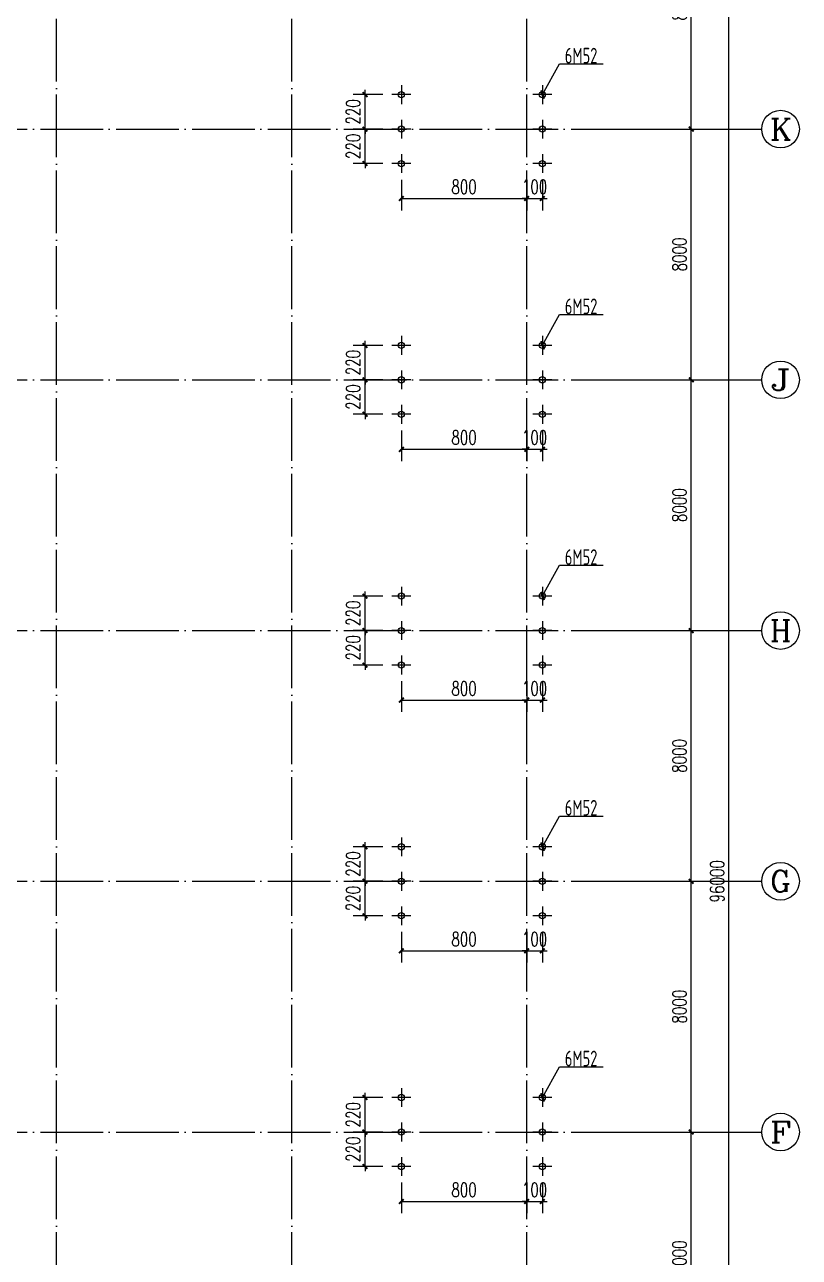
# Model space of a CAD drawing. Extents: x 14475413 to 15955882, y -732572 to -282951.
# Drawn here: x 15051649 to 15076370, y -540735 to -501403 of the extents above; entities that cross this region are included whole.
import ezdxf
from ezdxf.enums import TextEntityAlignment as Align

# ---------------------------------------------------------------- set-up
doc = ezdxf.new("R2010")
doc.units = 0
doc.header["$LTSCALE"] = 1000
doc.header["$MEASUREMENT"] = 0
doc.linetypes.add('DOTE', pattern=[2.42, 2, -0.2, 0.02, -0.2])
for name, color, linetype in [('AXIS', 3, 'Continuous'), ('AXIS_TEXT', 7, 'Continuous'), ('DOTE', 1, 'DOTE'), ('PUB_DIM', 3, 'Continuous'), ('中粗', 4, 'Continuous'), ('标注', 7, 'Continuous')]:
    doc.layers.add(name, color=color, linetype=linetype)
doc.styles.add('_TCH_AXIS', font='COMPLEX', dxfattribs={"bigfont": 'GBCBIG'})
doc.styles.add('_TCH_DIM_T3', font='SIMPLEX', dxfattribs={"width": 0.705882, "bigfont": 'GBCBIG'})
doc.styles.add('COMPLEX', font='COMPLEX')
doc.styles.get("Standard").update_dxf_attribs({"font": 'gbenor.shx', "bigfont": 'gbcbig.shx'})
doc.styles.add('TSSD_REIN', font='tssdeng.shx', dxfattribs={"width": 0.7, "bigfont": 'tssdchn.shx'})
doc.dimstyles.new('100', dxfattribs={"dimtxt": 250, "dimasz": 200, "dimexe": 250, "dimexo": 300, "dimgap": 150, "dimtad": 1, "dimdec": 0, "dimzin": 0, "dimdsep": 46, "dimtxsty": 'Standard', "dimblk": 'ARCHTICK', "dimcen": 0.09, "dimclrd": 256, "dimclre": 256, "dimclrt": 256, "dimadec": 0, "dimazin": 0, "dimtfac": 1, "dimtdec": 0, "dimtix": 1, "dimtmove": 2, "dimatfit": 3, "dimldrblk": 'ARCHTICK', "dimfxl": 0, "dimtolj": 1, "dimtzin": 0, "dimarcsym": 0})
doc.dimstyles.new('_TCH_ARCH&&150', dxfattribs={"dimtxt": 446.25, "dimasz": 150, "dimexe": 375, "dimexo": 450, "dimgap": 150, "dimtad": 1, "dimdec": 0, "dimzin": 0, "dimdsep": 46, "dimtxsty": '_TCH_DIM_T3', "dimblk": 'ARCHTICK', "dimcen": 0.09, "dimclrt": 7, "dimazin": 2, "dimtfac": 1, "dimtdec": 0, "dimtix": 1, "dimtmove": 2, "dimatfit": 3, "dimfxl": 0, "dimtolj": 1, "dimtzin": 0, "dimarcsym": 0})

# ---------------------------------------------------------------- blocks, each defined once
blk = doc.blocks.new('_AXISO')
blk.add_circle((0, 0), 0.5)
at = {"layer": 'AXIS_TEXT', "style": 'COMPLEX', "width": 1.041667}
blk.add_attdef('A', text='', height=0.56, dxfattribs=at).set_placement((-0.25, -0.28), (0.25, -0.28), align=Align.FIT)
blk = doc.blocks.new('_ArchTick')
at = {"color": 0, "linetype": 'ByBlock', "const_width": 0.4}
blk.add_lwpolyline([(-0.5, -0.5), (0.5, 0.5)], dxfattribs=at)
blk = doc.blocks.new('*D1091')
at = {"layer": 'AXIS', "color": 0, "lineweight": -2}
for p, q in [((15069620, -480736), (15074495, -480736)), ((15074120, -576736), (15074120, -480736)), ((15069620, -576736), (15074495, -576736))]:
    blk.add_line(p, q, dxfattribs=at)
at = {"layer": 'Defpoints', "color": 0}
for p in [(15069170, -480736), (15074120, -480736), (15069170, -576736)]:
    blk.add_point(p, dxfattribs=at)
at = {"layer": 'AXIS', "color": 0, "lineweight": -2, "xscale": 150, "yscale": 150, "zscale": 150}
for p, rotation in [((15074120, -480736), 90), ((15074120, -576736), 270)]:
    blk.add_blockref('_ArchTick', p, dxfattribs=dict(at, rotation=rotation))
at = {"layer": 'AXIS', "color": 7, "insert": (15073747, -528736), "char_height": 446.2, "attachment_point": 5, "rotation": 90, "style": '_TCH_DIM_T3'}
blk.add_mtext('\\A1;96000', dxfattribs=at)
blk = doc.blocks.new('*D1096')
at = {"layer": 'AXIS', "color": 0, "lineweight": -2}
for p, q in [((15069620, -536736), (15073295, -536736)), ((15072920, -544736), (15072920, -536736)), ((15069620, -544736), (15073295, -544736))]:
    blk.add_line(p, q, dxfattribs=at)
at = {"layer": 'Defpoints', "color": 0}
for p in [(15069170, -536736), (15072920, -536736), (15069170, -544736)]:
    blk.add_point(p, dxfattribs=at)
at = {"layer": 'AXIS', "color": 0, "lineweight": -2, "xscale": 150, "yscale": 150, "zscale": 150}
for p, rotation in [((15072920, -536736), 90), ((15072920, -544736), 270)]:
    blk.add_blockref('_ArchTick', p, dxfattribs=dict(at, rotation=rotation))
at = {"layer": 'AXIS', "color": 7, "insert": (15072547, -540736), "char_height": 446.2, "attachment_point": 5, "rotation": 90, "style": '_TCH_DIM_T3'}
blk.add_mtext('\\A1;8000', dxfattribs=at)
blk = doc.blocks.new('*D1097')
at = {"layer": 'AXIS', "color": 0, "lineweight": -2}
for p, q in [((15069620, -528736), (15073295, -528736)), ((15072920, -536736), (15072920, -528736)), ((15069620, -536736), (15073295, -536736))]:
    blk.add_line(p, q, dxfattribs=at)
at = {"layer": 'Defpoints', "color": 0}
for p in [(15069170, -528736), (15072920, -528736), (15069170, -536736)]:
    blk.add_point(p, dxfattribs=at)
at = {"layer": 'AXIS', "color": 0, "lineweight": -2, "xscale": 150, "yscale": 150, "zscale": 150}
for p, rotation in [((15072920, -528736), 90), ((15072920, -536736), 270)]:
    blk.add_blockref('_ArchTick', p, dxfattribs=dict(at, rotation=rotation))
at = {"layer": 'AXIS', "color": 7, "insert": (15072547, -532736), "char_height": 446.2, "attachment_point": 5, "rotation": 90, "style": '_TCH_DIM_T3'}
blk.add_mtext('\\A1;8000', dxfattribs=at)
blk = doc.blocks.new('*D1098')
at = {"layer": 'AXIS', "color": 0, "lineweight": -2}
for p, q in [((15069620, -520736), (15073295, -520736)), ((15072920, -528736), (15072920, -520736)), ((15069620, -528736), (15073295, -528736))]:
    blk.add_line(p, q, dxfattribs=at)
at = {"layer": 'Defpoints', "color": 0}
for p in [(15069170, -520736), (15072920, -520736), (15069170, -528736)]:
    blk.add_point(p, dxfattribs=at)
at = {"layer": 'AXIS', "color": 0, "lineweight": -2, "xscale": 150, "yscale": 150, "zscale": 150}
for p, rotation in [((15072920, -520736), 90), ((15072920, -528736), 270)]:
    blk.add_blockref('_ArchTick', p, dxfattribs=dict(at, rotation=rotation))
at = {"layer": 'AXIS', "color": 7, "insert": (15072547, -524736), "char_height": 446.2, "attachment_point": 5, "rotation": 90, "style": '_TCH_DIM_T3'}
blk.add_mtext('\\A1;8000', dxfattribs=at)
blk = doc.blocks.new('*D1099')
at = {"layer": 'AXIS', "color": 0, "lineweight": -2}
for p, q in [((15069620, -512736), (15073295, -512736)), ((15072920, -520736), (15072920, -512736)), ((15069620, -520736), (15073295, -520736))]:
    blk.add_line(p, q, dxfattribs=at)
at = {"layer": 'Defpoints', "color": 0}
for p in [(15069170, -512736), (15072920, -512736), (15069170, -520736)]:
    blk.add_point(p, dxfattribs=at)
at = {"layer": 'AXIS', "color": 0, "lineweight": -2, "xscale": 150, "yscale": 150, "zscale": 150}
for p, rotation in [((15072920, -512736), 90), ((15072920, -520736), 270)]:
    blk.add_blockref('_ArchTick', p, dxfattribs=dict(at, rotation=rotation))
at = {"layer": 'AXIS', "color": 7, "insert": (15072547, -516736), "char_height": 446.2, "attachment_point": 5, "rotation": 90, "style": '_TCH_DIM_T3'}
blk.add_mtext('\\A1;8000', dxfattribs=at)
blk = doc.blocks.new('*D1100')
at = {"layer": 'AXIS', "color": 0, "lineweight": -2}
for p, q in [((15069620, -504736), (15073295, -504736)), ((15072920, -512736), (15072920, -504736)), ((15069620, -512736), (15073295, -512736))]:
    blk.add_line(p, q, dxfattribs=at)
at = {"layer": 'Defpoints', "color": 0}
for p in [(15069170, -504736), (15072920, -504736), (15069170, -512736)]:
    blk.add_point(p, dxfattribs=at)
at = {"layer": 'AXIS', "color": 0, "lineweight": -2, "xscale": 150, "yscale": 150, "zscale": 150}
for p, rotation in [((15072920, -504736), 90), ((15072920, -512736), 270)]:
    blk.add_blockref('_ArchTick', p, dxfattribs=dict(at, rotation=rotation))
at = {"layer": 'AXIS', "color": 7, "insert": (15072547, -508736), "char_height": 446.2, "attachment_point": 5, "rotation": 90, "style": '_TCH_DIM_T3'}
blk.add_mtext('\\A1;8000', dxfattribs=at)
blk = doc.blocks.new('*D1101')
at = {"layer": 'AXIS', "color": 0, "lineweight": -2}
for p, q in [((15069620, -496736), (15073295, -496736)), ((15072920, -504736), (15072920, -496736)), ((15069620, -504736), (15073295, -504736))]:
    blk.add_line(p, q, dxfattribs=at)
at = {"layer": 'Defpoints', "color": 0}
for p in [(15069170, -496736), (15072920, -496736), (15069170, -504736)]:
    blk.add_point(p, dxfattribs=at)
at = {"layer": 'AXIS', "color": 0, "lineweight": -2, "xscale": 150, "yscale": 150, "zscale": 150}
for p, rotation in [((15072920, -496736), 90), ((15072920, -504736), 270)]:
    blk.add_blockref('_ArchTick', p, dxfattribs=dict(at, rotation=rotation))
at = {"layer": 'AXIS', "color": 7, "insert": (15072547, -500736), "char_height": 446.2, "attachment_point": 5, "rotation": 90, "style": '_TCH_DIM_T3'}
blk.add_mtext('\\A1;8000', dxfattribs=at)
blk = doc.blocks.new('*D1169')
at = {"layer": 'Defpoints', "color": 0}
for p in [(15062510, -503636), (15063524, -503636), (15063524, -504736)]:
    blk.add_point(p, dxfattribs=at)
at = {"layer": 'PUB_DIM', "color": 0, "lineweight": -2}
for p, q in [((15063074, -503636), (15062135, -503636)), ((15062510, -503636), (15062510, -503486)), ((15062510, -504736), (15062510, -503636)), ((15063074, -504736), (15062135, -504736)), ((15062510, -504736), (15062510, -504886))]:
    blk.add_line(p, q, dxfattribs=at)
at = {"layer": 'PUB_DIM', "color": 0, "lineweight": -2, "xscale": 150, "yscale": 150, "zscale": 150}
for p, rotation in [((15062510, -503636), 270), ((15062510, -504736), 90)]:
    blk.add_blockref('_ArchTick', p, dxfattribs=dict(at, rotation=rotation))
at = {"layer": 'PUB_DIM', "color": 7, "insert": (15062137, -504186), "char_height": 446.2, "attachment_point": 5, "rotation": 90, "style": '_TCH_DIM_T3'}
blk.add_mtext('\\A1;220', dxfattribs=at)
blk = doc.blocks.new('*D1170')
at = {"layer": 'Defpoints', "color": 0}
for p in [(15062510, -504736), (15063524, -504736), (15063524, -505836)]:
    blk.add_point(p, dxfattribs=at)
at = {"layer": 'PUB_DIM', "color": 0, "lineweight": -2}
for p, q in [((15062510, -504736), (15062510, -504586)), ((15063074, -504736), (15062135, -504736)), ((15062510, -505836), (15062510, -504736)), ((15063074, -505836), (15062135, -505836)), ((15062510, -505836), (15062510, -505986))]:
    blk.add_line(p, q, dxfattribs=at)
at = {"layer": 'PUB_DIM', "color": 0, "lineweight": -2, "xscale": 150, "yscale": 150, "zscale": 150}
for p, rotation in [((15062510, -504736), 270), ((15062510, -505836), 90)]:
    blk.add_blockref('_ArchTick', p, dxfattribs=dict(at, rotation=rotation))
at = {"layer": 'PUB_DIM', "color": 7, "insert": (15062137, -505286), "char_height": 446.2, "attachment_point": 5, "rotation": 90, "style": '_TCH_DIM_T3'}
blk.add_mtext('\\A1;220', dxfattribs=at)
blk = doc.blocks.new('*D1171')
at = {"layer": 'Defpoints', "color": 0}
for p in [(15063670, -505901), (15067670, -505901), (15067670, -506953)]:
    blk.add_point(p, dxfattribs=at)
at = {"layer": 'PUB_DIM', "color": 0, "lineweight": -2}
for p, q in [((15063670, -506351), (15063670, -507328)), ((15067670, -506351), (15067670, -507328)), ((15063670, -506953), (15067670, -506953))]:
    blk.add_line(p, q, dxfattribs=at)
at = {"layer": 'PUB_DIM', "color": 0, "lineweight": -2, "xscale": 150, "yscale": 150, "zscale": 150, "rotation": 180}
blk.add_blockref('_ArchTick', (15063670, -506953), dxfattribs=at)
at = {"layer": 'PUB_DIM', "color": 0, "lineweight": -2, "xscale": 150, "yscale": 150, "zscale": 150}
blk.add_blockref('_ArchTick', (15067670, -506953), dxfattribs=at)
at = {"layer": 'PUB_DIM', "color": 7, "insert": (15065670, -506580), "char_height": 446.2, "attachment_point": 5, "style": '_TCH_DIM_T3'}
blk.add_mtext('\\A1;800', dxfattribs=at)
blk = doc.blocks.new('*D1172')
at = {"layer": 'Defpoints', "color": 0}
for p in [(15067670, -505901), (15068170, -505901), (15068170, -506953)]:
    blk.add_point(p, dxfattribs=at)
at = {"layer": 'PUB_DIM', "color": 0, "lineweight": -2}
for p, q in [((15067670, -506351), (15067670, -507328)), ((15068170, -506351), (15068170, -507328)), ((15067670, -506953), (15067520, -506953)), ((15067670, -506953), (15068170, -506953)), ((15068170, -506953), (15068320, -506953))]:
    blk.add_line(p, q, dxfattribs=at)
at = {"layer": 'PUB_DIM', "color": 0, "lineweight": -2, "xscale": 150, "yscale": 150, "zscale": 150}
blk.add_blockref('_ArchTick', (15067670, -506953), dxfattribs=at)
at = {"layer": 'PUB_DIM', "color": 0, "lineweight": -2, "xscale": 150, "yscale": 150, "zscale": 150, "rotation": 180}
blk.add_blockref('_ArchTick', (15068170, -506953), dxfattribs=at)
at = {"layer": 'PUB_DIM', "color": 7, "insert": (15067920, -506580), "char_height": 446.2, "attachment_point": 5, "style": '_TCH_DIM_T3'}
blk.add_mtext('\\A1;100', dxfattribs=at)
blk = doc.blocks.new('*D1181')
at = {"layer": 'Defpoints', "color": 0}
for p in [(15062510, -511636), (15063524, -511636), (15063524, -512736)]:
    blk.add_point(p, dxfattribs=at)
at = {"layer": 'PUB_DIM', "color": 0, "lineweight": -2}
for p, q in [((15063074, -511636), (15062135, -511636)), ((15062510, -511636), (15062510, -511486)), ((15062510, -512736), (15062510, -511636)), ((15063074, -512736), (15062135, -512736)), ((15062510, -512736), (15062510, -512886))]:
    blk.add_line(p, q, dxfattribs=at)
at = {"layer": 'PUB_DIM', "color": 0, "lineweight": -2, "xscale": 150, "yscale": 150, "zscale": 150}
for p, rotation in [((15062510, -511636), 270), ((15062510, -512736), 90)]:
    blk.add_blockref('_ArchTick', p, dxfattribs=dict(at, rotation=rotation))
at = {"layer": 'PUB_DIM', "color": 7, "insert": (15062137, -512186), "char_height": 446.2, "attachment_point": 5, "rotation": 90, "style": '_TCH_DIM_T3'}
blk.add_mtext('\\A1;220', dxfattribs=at)
blk = doc.blocks.new('*D1182')
at = {"layer": 'Defpoints', "color": 0}
for p in [(15062510, -512736), (15063524, -512736), (15063524, -513836)]:
    blk.add_point(p, dxfattribs=at)
at = {"layer": 'PUB_DIM', "color": 0, "lineweight": -2}
for p, q in [((15063074, -512736), (15062135, -512736)), ((15062510, -512736), (15062510, -512586)), ((15062510, -513836), (15062510, -512736)), ((15063074, -513836), (15062135, -513836)), ((15062510, -513836), (15062510, -513986))]:
    blk.add_line(p, q, dxfattribs=at)
at = {"layer": 'PUB_DIM', "color": 0, "lineweight": -2, "xscale": 150, "yscale": 150, "zscale": 150}
for p, rotation in [((15062510, -512736), 270), ((15062510, -513836), 90)]:
    blk.add_blockref('_ArchTick', p, dxfattribs=dict(at, rotation=rotation))
at = {"layer": 'PUB_DIM', "color": 7, "insert": (15062137, -513286), "char_height": 446.2, "attachment_point": 5, "rotation": 90, "style": '_TCH_DIM_T3'}
blk.add_mtext('\\A1;220', dxfattribs=at)
blk = doc.blocks.new('*D1183')
at = {"layer": 'Defpoints', "color": 0}
for p in [(15063670, -513901), (15067670, -513901), (15067670, -514953)]:
    blk.add_point(p, dxfattribs=at)
at = {"layer": 'PUB_DIM', "color": 0, "lineweight": -2}
for p, q in [((15063670, -514351), (15063670, -515328)), ((15067670, -514351), (15067670, -515328)), ((15063670, -514953), (15067670, -514953))]:
    blk.add_line(p, q, dxfattribs=at)
at = {"layer": 'PUB_DIM', "color": 0, "lineweight": -2, "xscale": 150, "yscale": 150, "zscale": 150, "rotation": 180}
blk.add_blockref('_ArchTick', (15063670, -514953), dxfattribs=at)
at = {"layer": 'PUB_DIM', "color": 0, "lineweight": -2, "xscale": 150, "yscale": 150, "zscale": 150}
blk.add_blockref('_ArchTick', (15067670, -514953), dxfattribs=at)
at = {"layer": 'PUB_DIM', "color": 7, "insert": (15065670, -514580), "char_height": 446.2, "attachment_point": 5, "style": '_TCH_DIM_T3'}
blk.add_mtext('\\A1;800', dxfattribs=at)
blk = doc.blocks.new('*D1184')
at = {"layer": 'Defpoints', "color": 0}
for p in [(15067670, -513901), (15068170, -513901), (15068170, -514953)]:
    blk.add_point(p, dxfattribs=at)
at = {"layer": 'PUB_DIM', "color": 0, "lineweight": -2}
for p, q in [((15067670, -514351), (15067670, -515328)), ((15068170, -514351), (15068170, -515328)), ((15067670, -514953), (15067520, -514953)), ((15067670, -514953), (15068170, -514953)), ((15068170, -514953), (15068320, -514953))]:
    blk.add_line(p, q, dxfattribs=at)
at = {"layer": 'PUB_DIM', "color": 0, "lineweight": -2, "xscale": 150, "yscale": 150, "zscale": 150}
blk.add_blockref('_ArchTick', (15067670, -514953), dxfattribs=at)
at = {"layer": 'PUB_DIM', "color": 0, "lineweight": -2, "xscale": 150, "yscale": 150, "zscale": 150, "rotation": 180}
blk.add_blockref('_ArchTick', (15068170, -514953), dxfattribs=at)
at = {"layer": 'PUB_DIM', "color": 7, "insert": (15067920, -514580), "char_height": 446.2, "attachment_point": 5, "style": '_TCH_DIM_T3'}
blk.add_mtext('\\A1;100', dxfattribs=at)
blk = doc.blocks.new('*D1193')
at = {"layer": 'Defpoints', "color": 0}
for p in [(15062510, -519636), (15063524, -519636), (15063524, -520736)]:
    blk.add_point(p, dxfattribs=at)
at = {"layer": 'PUB_DIM', "color": 0, "lineweight": -2}
for p, q in [((15062510, -519636), (15062510, -519486)), ((15063074, -519636), (15062135, -519636)), ((15062510, -520736), (15062510, -519636)), ((15063074, -520736), (15062135, -520736)), ((15062510, -520736), (15062510, -520886))]:
    blk.add_line(p, q, dxfattribs=at)
at = {"layer": 'PUB_DIM', "color": 0, "lineweight": -2, "xscale": 150, "yscale": 150, "zscale": 150}
for p, rotation in [((15062510, -519636), 270), ((15062510, -520736), 90)]:
    blk.add_blockref('_ArchTick', p, dxfattribs=dict(at, rotation=rotation))
at = {"layer": 'PUB_DIM', "color": 7, "insert": (15062137, -520186), "char_height": 446.2, "attachment_point": 5, "rotation": 90, "style": '_TCH_DIM_T3'}
blk.add_mtext('\\A1;220', dxfattribs=at)
blk = doc.blocks.new('*D1194')
at = {"layer": 'Defpoints', "color": 0}
for p in [(15062510, -520736), (15063524, -520736), (15063524, -521836)]:
    blk.add_point(p, dxfattribs=at)
at = {"layer": 'PUB_DIM', "color": 0, "lineweight": -2}
for p, q in [((15063074, -520736), (15062135, -520736)), ((15062510, -520736), (15062510, -520586)), ((15062510, -521836), (15062510, -520736)), ((15063074, -521836), (15062135, -521836)), ((15062510, -521836), (15062510, -521986))]:
    blk.add_line(p, q, dxfattribs=at)
at = {"layer": 'PUB_DIM', "color": 0, "lineweight": -2, "xscale": 150, "yscale": 150, "zscale": 150}
for p, rotation in [((15062510, -520736), 270), ((15062510, -521836), 90)]:
    blk.add_blockref('_ArchTick', p, dxfattribs=dict(at, rotation=rotation))
at = {"layer": 'PUB_DIM', "color": 7, "insert": (15062137, -521286), "char_height": 446.2, "attachment_point": 5, "rotation": 90, "style": '_TCH_DIM_T3'}
blk.add_mtext('\\A1;220', dxfattribs=at)
blk = doc.blocks.new('*D1195')
at = {"layer": 'Defpoints', "color": 0}
for p in [(15063670, -521901), (15067670, -521901), (15067670, -522953)]:
    blk.add_point(p, dxfattribs=at)
at = {"layer": 'PUB_DIM', "color": 0, "lineweight": -2}
for p, q in [((15063670, -522351), (15063670, -523328)), ((15067670, -522351), (15067670, -523328)), ((15063670, -522953), (15067670, -522953))]:
    blk.add_line(p, q, dxfattribs=at)
at = {"layer": 'PUB_DIM', "color": 0, "lineweight": -2, "xscale": 150, "yscale": 150, "zscale": 150, "rotation": 180}
blk.add_blockref('_ArchTick', (15063670, -522953), dxfattribs=at)
at = {"layer": 'PUB_DIM', "color": 0, "lineweight": -2, "xscale": 150, "yscale": 150, "zscale": 150}
blk.add_blockref('_ArchTick', (15067670, -522953), dxfattribs=at)
at = {"layer": 'PUB_DIM', "color": 7, "insert": (15065670, -522580), "char_height": 446.2, "attachment_point": 5, "style": '_TCH_DIM_T3'}
blk.add_mtext('\\A1;800', dxfattribs=at)
blk = doc.blocks.new('*D1196')
at = {"layer": 'Defpoints', "color": 0}
for p in [(15067670, -521901), (15068170, -521901), (15068170, -522953)]:
    blk.add_point(p, dxfattribs=at)
at = {"layer": 'PUB_DIM', "color": 0, "lineweight": -2}
for p, q in [((15067670, -522351), (15067670, -523328)), ((15068170, -522351), (15068170, -523328)), ((15067670, -522953), (15067520, -522953)), ((15067670, -522953), (15068170, -522953)), ((15068170, -522953), (15068320, -522953))]:
    blk.add_line(p, q, dxfattribs=at)
at = {"layer": 'PUB_DIM', "color": 0, "lineweight": -2, "xscale": 150, "yscale": 150, "zscale": 150}
blk.add_blockref('_ArchTick', (15067670, -522953), dxfattribs=at)
at = {"layer": 'PUB_DIM', "color": 0, "lineweight": -2, "xscale": 150, "yscale": 150, "zscale": 150, "rotation": 180}
blk.add_blockref('_ArchTick', (15068170, -522953), dxfattribs=at)
at = {"layer": 'PUB_DIM', "color": 7, "insert": (15067920, -522580), "char_height": 446.2, "attachment_point": 5, "style": '_TCH_DIM_T3'}
blk.add_mtext('\\A1;100', dxfattribs=at)
blk = doc.blocks.new('*D1205')
at = {"layer": 'Defpoints', "color": 0}
for p in [(15062510, -527636), (15063524, -527636), (15063524, -528736)]:
    blk.add_point(p, dxfattribs=at)
at = {"layer": 'PUB_DIM', "color": 0, "lineweight": -2}
for p, q in [((15063074, -527636), (15062135, -527636)), ((15062510, -527636), (15062510, -527486)), ((15062510, -528736), (15062510, -527636)), ((15063074, -528736), (15062135, -528736)), ((15062510, -528736), (15062510, -528886))]:
    blk.add_line(p, q, dxfattribs=at)
at = {"layer": 'PUB_DIM', "color": 0, "lineweight": -2, "xscale": 150, "yscale": 150, "zscale": 150}
for p, rotation in [((15062510, -527636), 270), ((15062510, -528736), 90)]:
    blk.add_blockref('_ArchTick', p, dxfattribs=dict(at, rotation=rotation))
at = {"layer": 'PUB_DIM', "color": 7, "insert": (15062137, -528186), "char_height": 446.2, "attachment_point": 5, "rotation": 90, "style": '_TCH_DIM_T3'}
blk.add_mtext('\\A1;220', dxfattribs=at)
blk = doc.blocks.new('*D1206')
at = {"layer": 'Defpoints', "color": 0}
for p in [(15062510, -528736), (15063524, -528736), (15063524, -529836)]:
    blk.add_point(p, dxfattribs=at)
at = {"layer": 'PUB_DIM', "color": 0, "lineweight": -2}
for p, q in [((15062510, -528736), (15062510, -528586)), ((15063074, -528736), (15062135, -528736)), ((15062510, -529836), (15062510, -528736)), ((15063074, -529836), (15062135, -529836)), ((15062510, -529836), (15062510, -529986))]:
    blk.add_line(p, q, dxfattribs=at)
at = {"layer": 'PUB_DIM', "color": 0, "lineweight": -2, "xscale": 150, "yscale": 150, "zscale": 150}
for p, rotation in [((15062510, -528736), 270), ((15062510, -529836), 90)]:
    blk.add_blockref('_ArchTick', p, dxfattribs=dict(at, rotation=rotation))
at = {"layer": 'PUB_DIM', "color": 7, "insert": (15062137, -529286), "char_height": 446.2, "attachment_point": 5, "rotation": 90, "style": '_TCH_DIM_T3'}
blk.add_mtext('\\A1;220', dxfattribs=at)
blk = doc.blocks.new('*D1207')
at = {"layer": 'Defpoints', "color": 0}
for p in [(15063670, -529901), (15067670, -529901), (15067670, -530953)]:
    blk.add_point(p, dxfattribs=at)
at = {"layer": 'PUB_DIM', "color": 0, "lineweight": -2}
for p, q in [((15063670, -530351), (15063670, -531328)), ((15067670, -530351), (15067670, -531328)), ((15063670, -530953), (15067670, -530953))]:
    blk.add_line(p, q, dxfattribs=at)
at = {"layer": 'PUB_DIM', "color": 0, "lineweight": -2, "xscale": 150, "yscale": 150, "zscale": 150, "rotation": 180}
blk.add_blockref('_ArchTick', (15063670, -530953), dxfattribs=at)
at = {"layer": 'PUB_DIM', "color": 0, "lineweight": -2, "xscale": 150, "yscale": 150, "zscale": 150}
blk.add_blockref('_ArchTick', (15067670, -530953), dxfattribs=at)
at = {"layer": 'PUB_DIM', "color": 7, "insert": (15065670, -530580), "char_height": 446.2, "attachment_point": 5, "style": '_TCH_DIM_T3'}
blk.add_mtext('\\A1;800', dxfattribs=at)
blk = doc.blocks.new('*D1208')
at = {"layer": 'Defpoints', "color": 0}
for p in [(15067670, -529901), (15068170, -529901), (15068170, -530953)]:
    blk.add_point(p, dxfattribs=at)
at = {"layer": 'PUB_DIM', "color": 0, "lineweight": -2}
for p, q in [((15067670, -530351), (15067670, -531328)), ((15068170, -530351), (15068170, -531328)), ((15067670, -530953), (15067520, -530953)), ((15067670, -530953), (15068170, -530953)), ((15068170, -530953), (15068320, -530953))]:
    blk.add_line(p, q, dxfattribs=at)
at = {"layer": 'PUB_DIM', "color": 0, "lineweight": -2, "xscale": 150, "yscale": 150, "zscale": 150}
blk.add_blockref('_ArchTick', (15067670, -530953), dxfattribs=at)
at = {"layer": 'PUB_DIM', "color": 0, "lineweight": -2, "xscale": 150, "yscale": 150, "zscale": 150, "rotation": 180}
blk.add_blockref('_ArchTick', (15068170, -530953), dxfattribs=at)
at = {"layer": 'PUB_DIM', "color": 7, "insert": (15067920, -530580), "char_height": 446.2, "attachment_point": 5, "style": '_TCH_DIM_T3'}
blk.add_mtext('\\A1;100', dxfattribs=at)
blk = doc.blocks.new('*D1217')
at = {"layer": 'Defpoints', "color": 0}
for p in [(15062510, -535636), (15063524, -535636), (15063524, -536736)]:
    blk.add_point(p, dxfattribs=at)
at = {"layer": 'PUB_DIM', "color": 0, "lineweight": -2}
for p, q in [((15063074, -535636), (15062135, -535636)), ((15062510, -535636), (15062510, -535486)), ((15062510, -536736), (15062510, -535636)), ((15063074, -536736), (15062135, -536736)), ((15062510, -536736), (15062510, -536886))]:
    blk.add_line(p, q, dxfattribs=at)
at = {"layer": 'PUB_DIM', "color": 0, "lineweight": -2, "xscale": 150, "yscale": 150, "zscale": 150}
for p, rotation in [((15062510, -535636), 270), ((15062510, -536736), 90)]:
    blk.add_blockref('_ArchTick', p, dxfattribs=dict(at, rotation=rotation))
at = {"layer": 'PUB_DIM', "color": 7, "insert": (15062137, -536186), "char_height": 446.2, "attachment_point": 5, "rotation": 90, "style": '_TCH_DIM_T3'}
blk.add_mtext('\\A1;220', dxfattribs=at)
blk = doc.blocks.new('*D1218')
at = {"layer": 'Defpoints', "color": 0}
for p in [(15062510, -536736), (15063524, -536736), (15063524, -537836)]:
    blk.add_point(p, dxfattribs=at)
at = {"layer": 'PUB_DIM', "color": 0, "lineweight": -2}
for p, q in [((15063074, -536736), (15062135, -536736)), ((15062510, -536736), (15062510, -536586)), ((15062510, -537836), (15062510, -536736)), ((15063074, -537836), (15062135, -537836)), ((15062510, -537836), (15062510, -537986))]:
    blk.add_line(p, q, dxfattribs=at)
at = {"layer": 'PUB_DIM', "color": 0, "lineweight": -2, "xscale": 150, "yscale": 150, "zscale": 150}
for p, rotation in [((15062510, -536736), 270), ((15062510, -537836), 90)]:
    blk.add_blockref('_ArchTick', p, dxfattribs=dict(at, rotation=rotation))
at = {"layer": 'PUB_DIM', "color": 7, "insert": (15062137, -537286), "char_height": 446.2, "attachment_point": 5, "rotation": 90, "style": '_TCH_DIM_T3'}
blk.add_mtext('\\A1;220', dxfattribs=at)
blk = doc.blocks.new('*D1219')
at = {"layer": 'Defpoints', "color": 0}
for p in [(15063670, -537901), (15067670, -537901), (15067670, -538953)]:
    blk.add_point(p, dxfattribs=at)
at = {"layer": 'PUB_DIM', "color": 0, "lineweight": -2}
for p, q in [((15063670, -538351), (15063670, -539328)), ((15067670, -538351), (15067670, -539328)), ((15063670, -538953), (15067670, -538953))]:
    blk.add_line(p, q, dxfattribs=at)
at = {"layer": 'PUB_DIM', "color": 0, "lineweight": -2, "xscale": 150, "yscale": 150, "zscale": 150, "rotation": 180}
blk.add_blockref('_ArchTick', (15063670, -538953), dxfattribs=at)
at = {"layer": 'PUB_DIM', "color": 0, "lineweight": -2, "xscale": 150, "yscale": 150, "zscale": 150}
blk.add_blockref('_ArchTick', (15067670, -538953), dxfattribs=at)
at = {"layer": 'PUB_DIM', "color": 7, "insert": (15065670, -538580), "char_height": 446.2, "attachment_point": 5, "style": '_TCH_DIM_T3'}
blk.add_mtext('\\A1;800', dxfattribs=at)
blk = doc.blocks.new('*D1220')
at = {"layer": 'Defpoints', "color": 0}
for p in [(15067670, -537901), (15068170, -537901), (15068170, -538953)]:
    blk.add_point(p, dxfattribs=at)
at = {"layer": 'PUB_DIM', "color": 0, "lineweight": -2}
for p, q in [((15067670, -538351), (15067670, -539328)), ((15068170, -538351), (15068170, -539328)), ((15067670, -538953), (15067520, -538953)), ((15067670, -538953), (15068170, -538953)), ((15068170, -538953), (15068320, -538953))]:
    blk.add_line(p, q, dxfattribs=at)
at = {"layer": 'PUB_DIM', "color": 0, "lineweight": -2, "xscale": 150, "yscale": 150, "zscale": 150}
blk.add_blockref('_ArchTick', (15067670, -538953), dxfattribs=at)
at = {"layer": 'PUB_DIM', "color": 0, "lineweight": -2, "xscale": 150, "yscale": 150, "zscale": 150, "rotation": 180}
blk.add_blockref('_ArchTick', (15068170, -538953), dxfattribs=at)
at = {"layer": 'PUB_DIM', "color": 7, "insert": (15067920, -538580), "char_height": 446.2, "attachment_point": 5, "style": '_TCH_DIM_T3'}
blk.add_mtext('\\A1;100', dxfattribs=at)

msp = doc.modelspace()

# ---------------------------------------------------------------- linework, layer by layer
at = {"layer": 'AXIS'}
for p, q in [((15069170.1, -504735.7), (15075170.1, -504735.7)), ((15069170.1, -512735.7), (15075170.1, -512735.7)), ((15069170.1, -520735.7), (15075170.1, -520735.7)), ((15069170.1, -528735.7), (15075170.1, -528735.7)), ((15069170.1, -536735.7), (15075170.1, -536735.7))]:
    msp.add_line(p, q, dxfattribs=at)
at = {"layer": 'DOTE'}
for p, q in [((15052670.1, -578235.7), (15052670.1, -479235.7)), ((15060170.1, -578235.7), (15060170.1, -479235.7)), ((15067670.1, -578235.7), (15067670.1, -479235.7)), ((15006170.1, -504735.7), (15069170.1, -504735.7)), ((15006170.1, -512735.7), (15069170.1, -512735.7)), ((15006170.1, -520735.7), (15069170.1, -520735.7)), ((15006170.1, -528735.7), (15069170.1, -528735.7)), ((15006170.1, -536735.7), (15069170.1, -536735.7))]:
    msp.add_line(p, q, dxfattribs=at)
at = {"layer": '中粗', "linetype": 'ByBlock'}
for p, q in [((15063670.1, -503335.7), (15063670.1, -503935.7)), ((15068170.1, -503335.7), (15068170.1, -503935.7)), ((15063970.1, -503635.7), (15063370.1, -503635.7)), ((15068470.1, -503635.7), (15067870.1, -503635.7)), ((15063670.1, -504435.7), (15063670.1, -505035.7)), ((15068170.1, -504435.7), (15068170.1, -505035.7)), ((15063970.1, -504735.7), (15063370.1, -504735.7)), ((15068470.1, -504735.7), (15067870.1, -504735.7)), ((15063670.1, -505535.7), (15063670.1, -506135.7)), ((15068170.1, -505535.7), (15068170.1, -506135.7)), ((15063970.1, -505835.7), (15063370.1, -505835.7)), ((15063595.1, -505835.7), (15063595.1, -505835.7)), ((15068470.1, -505835.7), (15067870.1, -505835.7)), ((15068095.1, -505835.7), (15068095.1, -505835.7)), ((15063970.1, -511635.7), (15063370.1, -511635.7)), ((15063670.1, -511335.7), (15063670.1, -511935.7)), ((15068470.1, -511635.7), (15067870.1, -511635.7)), ((15068170.1, -511335.7), (15068170.1, -511935.7)), ((15063670.1, -512435.7), (15063670.1, -513035.7)), ((15068170.1, -512435.7), (15068170.1, -513035.7)), ((15063970.1, -512735.7), (15063370.1, -512735.7)), ((15068470.1, -512735.7), (15067870.1, -512735.7)), ((15063670.1, -513535.7), (15063670.1, -514135.7)), ((15068170.1, -513535.7), (15068170.1, -514135.7)), ((15063970.1, -513835.7), (15063370.1, -513835.7)), ((15063595.1, -513835.7), (15063595.1, -513835.7)), ((15068470.1, -513835.7), (15067870.1, -513835.7)), ((15068095.1, -513835.7), (15068095.1, -513835.7)), ((15063670.1, -519335.7), (15063670.1, -519935.7)), ((15068170.1, -519335.7), (15068170.1, -519935.7)), ((15063970.1, -519635.7), (15063370.1, -519635.7)), ((15068470.1, -519635.7), (15067870.1, -519635.7)), ((15063970.1, -520735.7), (15063370.1, -520735.7)), ((15063670.1, -520435.7), (15063670.1, -521035.7)), ((15068470.1, -520735.7), (15067870.1, -520735.7)), ((15068170.1, -520435.7), (15068170.1, -521035.7)), ((15063670.1, -521535.7), (15063670.1, -522135.7)), ((15068170.1, -521535.7), (15068170.1, -522135.7)), ((15063970.1, -521835.7), (15063370.1, -521835.7)), ((15063595.1, -521835.7), (15063595.1, -521835.7)), ((15068470.1, -521835.7), (15067870.1, -521835.7)), ((15068095.1, -521835.7), (15068095.1, -521835.7)), ((15063670.1, -527335.7), (15063670.1, -527935.7)), ((15068170.1, -527335.7), (15068170.1, -527935.7)), ((15063970.1, -527635.7), (15063370.1, -527635.7)), ((15068470.1, -527635.7), (15067870.1, -527635.7)), ((15063670.1, -528435.7), (15063670.1, -529035.7)), ((15068170.1, -528435.7), (15068170.1, -529035.7)), ((15063970.1, -528735.7), (15063370.1, -528735.7)), ((15068470.1, -528735.7), (15067870.1, -528735.7)), ((15063670.1, -529535.7), (15063670.1, -530135.7)), ((15068170.1, -529535.7), (15068170.1, -530135.7)), ((15063970.1, -529835.7), (15063370.1, -529835.7)), ((15063595.1, -529835.7), (15063595.1, -529835.7)), ((15068470.1, -529835.7), (15067870.1, -529835.7)), ((15068095.1, -529835.7), (15068095.1, -529835.7)), ((15063970.1, -535635.7), (15063370.1, -535635.7)), ((15063670.1, -535335.7), (15063670.1, -535935.7)), ((15068470.1, -535635.7), (15067870.1, -535635.7)), ((15068170.1, -535335.7), (15068170.1, -535935.7)), ((15063670.1, -536435.7), (15063670.1, -537035.7)), ((15068170.1, -536435.7), (15068170.1, -537035.7)), ((15063970.1, -536735.7), (15063370.1, -536735.7)), ((15068470.1, -536735.7), (15067870.1, -536735.7)), ((15063670.1, -537535.7), (15063670.1, -538135.7)), ((15068170.1, -537535.7), (15068170.1, -538135.7)), ((15063970.1, -537835.7), (15063370.1, -537835.7)), ((15063595.1, -537835.7), (15063595.1, -537835.7)), ((15068470.1, -537835.7), (15067870.1, -537835.7)), ((15068095.1, -537835.7), (15068095.1, -537835.7))]:
    msp.add_line(p, q, dxfattribs=at)
for centre in [(15063670.1, -503635.7), (15068170.1, -503635.7), (15063670.1, -504735.7), (15068170.1, -504735.7), (15063670.1, -505835.7), (15068170.1, -505835.7), (15063670.1, -511635.7), (15068170.1, -511635.7), (15063670.1, -512735.7), (15068170.1, -512735.7), (15063670.1, -513835.7), (15068170.1, -513835.7), (15063670.1, -519635.7), (15068170.1, -519635.7), (15063670.1, -520735.7), (15068170.1, -520735.7), (15063670.1, -521835.7), (15068170.1, -521835.7), (15063670.1, -527635.7), (15068170.1, -527635.7), (15063670.1, -528735.7), (15068170.1, -528735.7), (15063670.1, -529835.7), (15068170.1, -529835.7), (15063670.1, -535635.7), (15068170.1, -535635.7), (15063670.1, -536735.7), (15068170.1, -536735.7), (15063670.1, -537835.7), (15068170.1, -537835.7)]:
    msp.add_circle(centre, 100, dxfattribs=at)

# ---------------------------------------------------------------- block references
at = {"layer": 'AXIS'}
ref = msp.add_blockref('_AXISO', (15075770.1, -504735.7), dxfattribs=dict(at, xscale=1200, yscale=1200, zscale=1200))
ref.add_attrib('A', 'K', dxfattribs={"layer": 'AXIS_TEXT', "ltscale": 0.5, "height": 678.8, "style": '_TCH_AXIS', "width": 1.105263}).set_placement((15075430.7, -505075.1), (15076109.5, -505075.1), align=Align.FIT)
ref = msp.add_blockref('_AXISO', (15075770.1, -512735.7), dxfattribs=dict(at, xscale=1200, yscale=1200, zscale=1200))
ref.add_attrib('A', 'J', dxfattribs={"layer": 'AXIS_TEXT', "ltscale": 0.5, "height": 678.8, "style": '_TCH_AXIS', "width": 1.909091}).set_placement((15075430.7, -513075.1), (15076109.5, -513075.1), align=Align.FIT)
ref = msp.add_blockref('_AXISO', (15075770.1, -520735.7), dxfattribs=dict(at, xscale=1200, yscale=1200, zscale=1200))
ref.add_attrib('A', 'H', dxfattribs={"layer": 'AXIS_TEXT', "ltscale": 0.5, "height": 678.8, "style": '_TCH_AXIS', "width": 1.05}).set_placement((15075430.7, -521075.1), (15076109.5, -521075.1), align=Align.FIT)
ref = msp.add_blockref('_AXISO', (15075770.1, -528735.7), dxfattribs=dict(at, xscale=1200, yscale=1200, zscale=1200))
ref.add_attrib('A', 'G', dxfattribs={"layer": 'AXIS_TEXT', "ltscale": 0.5, "height": 678.8, "style": '_TCH_AXIS', "width": 1.166667}).set_placement((15075430.7, -529075.1), (15076109.5, -529075.1), align=Align.FIT)
ref = msp.add_blockref('_AXISO', (15075770.1, -536735.7), dxfattribs=dict(at, xscale=1200, yscale=1200, zscale=1200))
ref.add_attrib('A', 'F', dxfattribs={"layer": 'AXIS_TEXT', "ltscale": 0.5, "height": 678.8, "style": '_TCH_AXIS', "width": 1.3125}).set_placement((15075430.7, -537075.1), (15076109.5, -537075.1), align=Align.FIT)

# ---------------------------------------------------------------- texts
at = {"color": 6, "ltscale": 0.5, "style": 'TSSD_REIN', "width": 0.7}
for p in [(15068886.7, -502641.8), (15068886.7, -510641.8), (15068886.7, -518641.8), (15068886.7, -526641.8), (15068886.7, -534641.8)]:
    msp.add_text('6M52', height=500, dxfattribs=at).set_placement(p)

# ---------------------------------------------------------------- dimensions: what is measured, and where the dimension line sits
at = {"layer": 'AXIS'}
for p1, p2, distance, text, picture, middle in [((15069170.1, -576735.7), (15069170.1, -480735.7), -4950, '96000', '*D1091', (15073747, -528735.7)), ((15069170.1, -504735.7), (15069170.1, -496735.7), -3750, '8000', '*D1101', (15072547, -500735.7)), ((15069170.1, -512735.7), (15069170.1, -504735.7), -3750, '8000', '*D1100', (15072547, -508735.7)), ((15069170.1, -520735.7), (15069170.1, -512735.7), -3750, '8000', '*D1099', (15072547, -516735.7)), ((15069170.1, -528735.7), (15069170.1, -520735.7), -3750, '8000', '*D1098', (15072547, -524735.7)), ((15069170.1, -536735.7), (15069170.1, -528735.7), -3750, '8000', '*D1097', (15072547, -532735.7)), ((15069170.1, -544735.7), (15069170.1, -536735.7), -3750, '8000', '*D1096', (15072547, -540735.7))]:
    dim = msp.add_aligned_dim(p1=p1, p2=p2, distance=distance, text=text, dimstyle='_TCH_ARCH&&150', dxfattribs=at)
    dim.commit()
    dim.dimension.update_dxf_attribs({"geometry": picture, "text_midpoint": middle})
at = {"layer": 'PUB_DIM'}
for p1, p2, distance, text, picture, middle in [((15063523.6, -504735.7), (15063523.6, -503635.7), 1014, '220', '*D1169', (15062136.5, -504185.7)), ((15063523.6, -505835.7), (15063523.6, -504735.7), 1014, '220', '*D1170', (15062136.5, -505285.7)), ((15063670.1, -505901.2), (15067670.1, -505901.2), -1051.8, '800', '*D1171', (15065670.1, -506579.9)), ((15067670.1, -505901.2), (15068170.1, -505901.2), -1051.8, '100', '*D1172', (15067920.1, -506579.9)), ((15063523.6, -512735.7), (15063523.6, -511635.7), 1014, '220', '*D1181', (15062136.5, -512185.7)), ((15063523.6, -513835.7), (15063523.6, -512735.7), 1014, '220', '*D1182', (15062136.5, -513285.7)), ((15063670.1, -513901.2), (15067670.1, -513901.2), -1051.8, '800', '*D1183', (15065670.1, -514579.9)), ((15067670.1, -513901.2), (15068170.1, -513901.2), -1051.8, '100', '*D1184', (15067920.1, -514579.9)), ((15063523.6, -520735.7), (15063523.6, -519635.7), 1014, '220', '*D1193', (15062136.5, -520185.7)), ((15063523.6, -521835.7), (15063523.6, -520735.7), 1014, '220', '*D1194', (15062136.5, -521285.7)), ((15063670.1, -521901.2), (15067670.1, -521901.2), -1051.8, '800', '*D1195', (15065670.1, -522579.9)), ((15067670.1, -521901.2), (15068170.1, -521901.2), -1051.8, '100', '*D1196', (15067920.1, -522579.9)), ((15063523.6, -528735.7), (15063523.6, -527635.7), 1014, '220', '*D1205', (15062136.5, -528185.7)), ((15063523.6, -529835.7), (15063523.6, -528735.7), 1014, '220', '*D1206', (15062136.5, -529285.7)), ((15063670.1, -529901.2), (15067670.1, -529901.2), -1051.8, '800', '*D1207', (15065670.1, -530579.9)), ((15067670.1, -529901.2), (15068170.1, -529901.2), -1051.8, '100', '*D1208', (15067920.1, -530579.9)), ((15063523.6, -536735.7), (15063523.6, -535635.7), 1014, '220', '*D1217', (15062136.5, -536185.7)), ((15063523.6, -537835.7), (15063523.6, -536735.7), 1014, '220', '*D1218', (15062136.5, -537285.7)), ((15063670.1, -537901.2), (15067670.1, -537901.2), -1051.8, '800', '*D1219', (15065670.1, -538579.9)), ((15067670.1, -537901.2), (15068170.1, -537901.2), -1051.8, '100', '*D1220', (15067920.1, -538579.9))]:
    dim = msp.add_aligned_dim(p1=p1, p2=p2, distance=distance, text=text, dimstyle='_TCH_ARCH&&150', dxfattribs=at)
    dim.commit()
    dim.dimension.update_dxf_attribs({"geometry": picture, "text_midpoint": middle})

# ---------------------------------------------------------------- leaders
at = {"layer": '标注', "linetype": 'ByBlock'}
for points in [[(15068176.4, -503631.7), (15068711.2, -502653.8), (15070113.3, -502653.8)], [(15068176.4, -511631.7), (15068711.2, -510653.8), (15070113.3, -510653.8)], [(15068176.4, -519631.7), (15068711.2, -518653.8), (15070113.3, -518653.8)], [(15068176.4, -527631.7), (15068711.2, -526653.8), (15070113.3, -526653.8)], [(15068176.4, -535631.7), (15068711.2, -534653.8), (15070113.3, -534653.8)]]:
    msp.add_leader(points, dimstyle='100', override={"dimgap": 150, "dimtad": 0}, dxfattribs=at)

doc.saveas('drawing.dxf')
